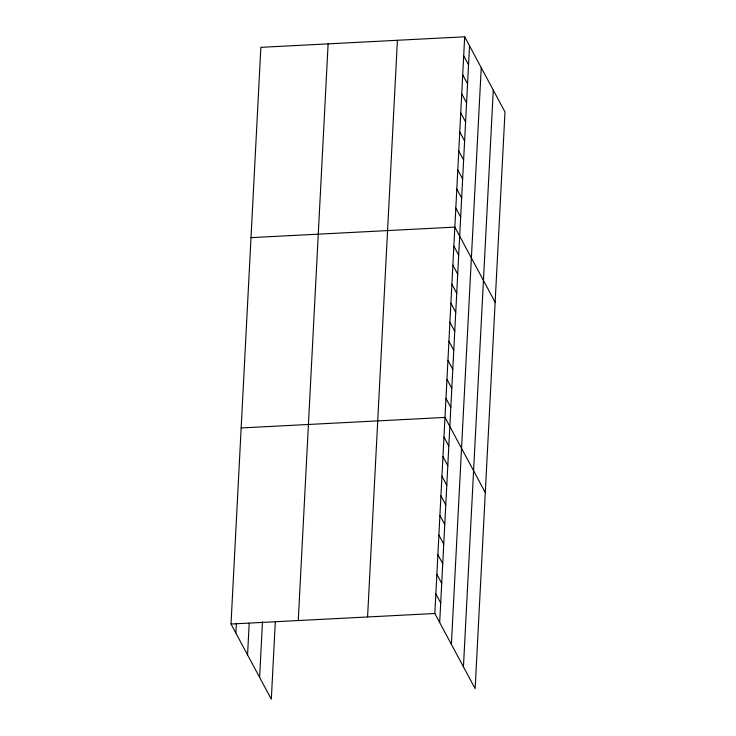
<?xml version="1.0" encoding="UTF-8"?>
<svg xmlns="http://www.w3.org/2000/svg" width="736" height="736" viewBox="0 0 736 736"><rect width="100%" height="100%" fill="white"/><g stroke="black" fill="none" stroke-linecap="round" stroke-linejoin="round"><path stroke-width="1.1" d="M275.319 621.856L271.317 699.2L231.012 624.027L260.857 47.334L464.683 36.8L504.988 111.973L475.143 688.666L434.838 613.493L464.683 36.8M235.86 633.07L236.366 623.272M247.563 654.893L249.191 623.3M259.615 677.378L262.485 621.819M298.273 620.549L328.118 43.856M367.577 616.97L397.422 40.278M439.686 622.536L469.531 45.844M451.389 644.359L481.234 67.666M463.441 666.844L493.286 90.151M251.004 237.645L454.839 227.111L495.144 302.284M241.16 427.956L444.986 417.422L485.291 492.586M231.012 624.027L434.838 613.493M463.698 55.835L468.547 64.869M462.714 74.86L467.562 83.904M461.73 93.895L466.578 102.939M460.745 112.921L465.594 121.964M459.761 131.956L464.609 140.999M458.776 150.981L463.625 160.025M457.792 170.016L462.64 179.06M456.808 189.051L461.656 198.094M455.823 208.076L460.672 217.12M453.845 246.137L458.703 255.18M452.861 265.172L457.709 274.215M451.876 284.206L456.725 293.241M450.892 303.232L455.74 312.276M449.908 322.267L454.756 331.31M448.923 341.292L453.772 350.336M447.939 360.327L452.787 369.371M446.954 379.353L451.803 388.396M445.97 398.388L450.818 407.431M443.974 437.028L448.822 446.071M442.952 456.633L447.801 465.676M441.94 476.238L446.789 485.282M440.928 495.852L445.777 504.896M439.907 515.458L444.756 524.501M438.895 535.063L443.744 544.106M437.883 554.668L442.732 563.712M436.862 574.282L441.71 583.326M435.85 593.888L440.698 602.931"/></g></svg>
